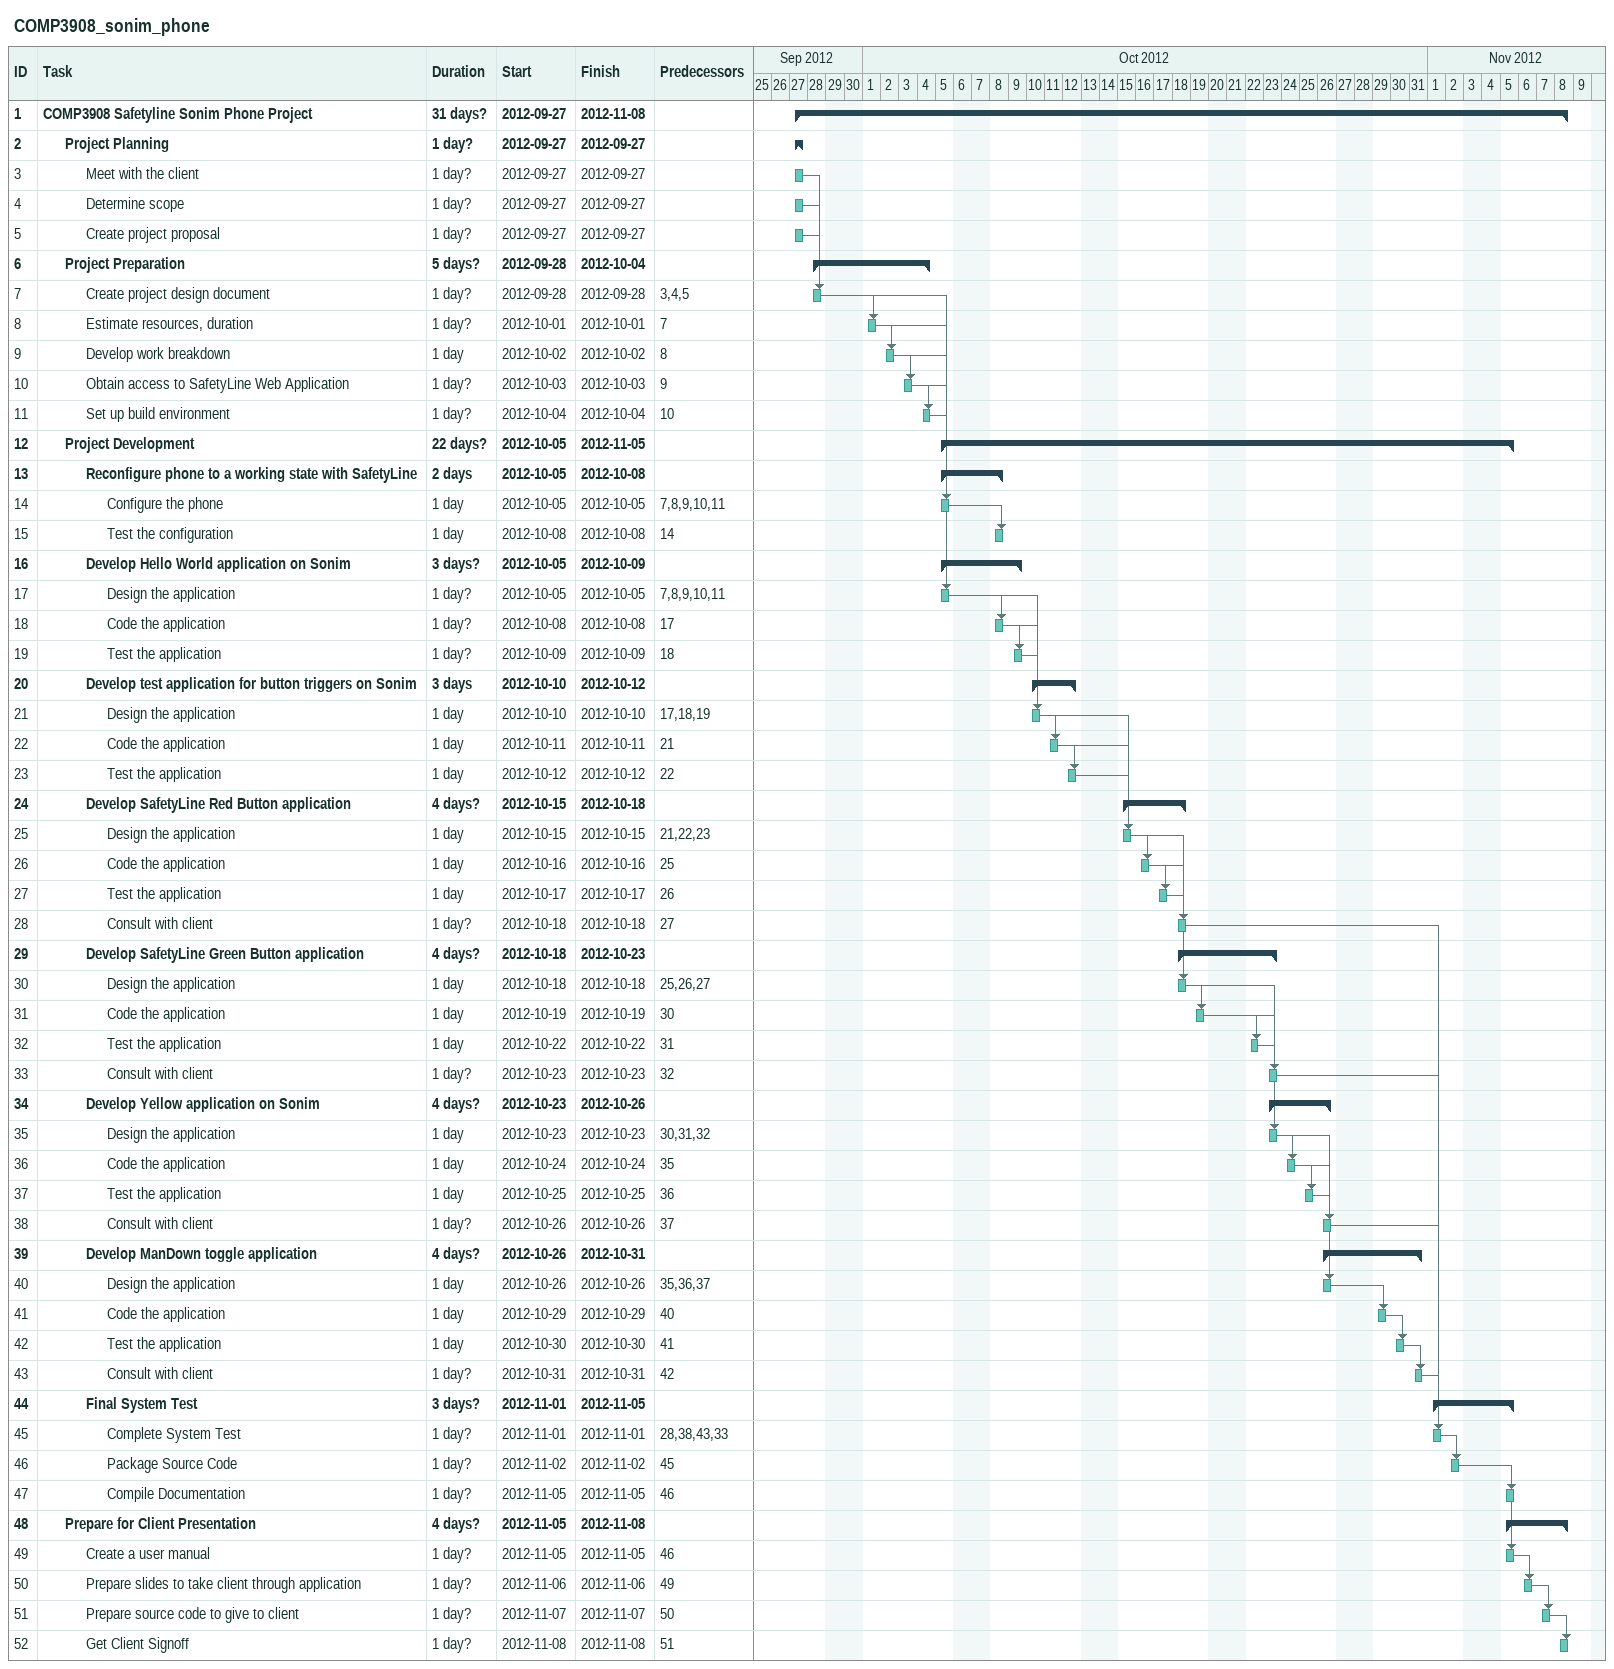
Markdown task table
COMP3908_sonim_phone

| ID | Level | Task | Duration | Start | Finish | Predecessors |
|---|---|---|---|---|---|---|
| 1 | 1 | **COMP3908 Safetyline Sonim Phone Project** | 31d? | 2012-09-27 | 2012-11-08 |  |
| 2 | 2 | **Project Planning** | 1d? | 2012-09-27 | 2012-09-27 |  |
| 3 | 3 | Meet with the client | 1d? | 2012-09-27 | 2012-09-27 |  |
| 4 | 3 | Determine scope | 1d? | 2012-09-27 | 2012-09-27 |  |
| 5 | 3 | Create project proposal | 1d? | 2012-09-27 | 2012-09-27 |  |
| 6 | 2 | **Project Preparation** | 5d? | 2012-09-28 | 2012-10-04 |  |
| 7 | 3 | Create project design document | 1d? | 2012-09-28 | 2012-09-28 | 3, 4, 5 |
| 8 | 3 | Estimate resources, duration | 1d? | 2012-10-01 | 2012-10-01 | 7 |
| 9 | 3 | Develop work breakdown | 1d | 2012-10-02 | 2012-10-02 | 8 |
| 10 | 3 | Obtain access to SafetyLine Web Application | 1d? | 2012-10-03 | 2012-10-03 | 9 |
| 11 | 3 | Set up build environment | 1d? | 2012-10-04 | 2012-10-04 | 10 |
| 12 | 2 | **Project Development** | 22d? | 2012-10-05 | 2012-11-05 |  |
| 13 | 3 | **Reconfigure phone to a working state with SafetyLine** | 2d | 2012-10-05 | 2012-10-08 |  |
| 14 | 4 | Configure the phone | 1d | 2012-10-05 | 2012-10-05 | 7, 8, 9, 10, 11 |
| 15 | 4 | Test the configuration | 1d | 2012-10-08 | 2012-10-08 | 14 |
| 16 | 3 | **Develop Hello World application on Sonim** | 3d? | 2012-10-05 | 2012-10-09 |  |
| 17 | 4 | Design the application | 1d? | 2012-10-05 | 2012-10-05 | 7, 8, 9, 10, 11 |
| 18 | 4 | Code the application | 1d? | 2012-10-08 | 2012-10-08 | 17 |
| 19 | 4 | Test the application | 1d? | 2012-10-09 | 2012-10-09 | 18 |
| 20 | 3 | **Develop test application for button triggers on Sonim** | 3d | 2012-10-10 | 2012-10-12 |  |
| 21 | 4 | Design the application | 1d | 2012-10-10 | 2012-10-10 | 17, 18, 19 |
| 22 | 4 | Code the application | 1d | 2012-10-11 | 2012-10-11 | 21 |
| 23 | 4 | Test the application | 1d | 2012-10-12 | 2012-10-12 | 22 |
| 24 | 3 | **Develop SafetyLine Red Button application** | 4d? | 2012-10-15 | 2012-10-18 |  |
| 25 | 4 | Design the application | 1d | 2012-10-15 | 2012-10-15 | 21, 22, 23 |
| 26 | 4 | Code the application | 1d | 2012-10-16 | 2012-10-16 | 25 |
| 27 | 4 | Test the application | 1d | 2012-10-17 | 2012-10-17 | 26 |
| 28 | 4 | Consult with client | 1d? | 2012-10-18 | 2012-10-18 | 27 |
| 29 | 3 | **Develop SafetyLine Green Button application** | 4d? | 2012-10-18 | 2012-10-23 |  |
| 30 | 4 | Design the application | 1d | 2012-10-18 | 2012-10-18 | 25, 26, 27 |
| 31 | 4 | Code the application | 1d | 2012-10-19 | 2012-10-19 | 30 |
| 32 | 4 | Test the application | 1d | 2012-10-22 | 2012-10-22 | 31 |
| 33 | 4 | Consult with client | 1d? | 2012-10-23 | 2012-10-23 | 32 |
| 34 | 3 | **Develop Yellow application on Sonim** | 4d? | 2012-10-23 | 2012-10-26 |  |
| 35 | 4 | Design the application | 1d | 2012-10-23 | 2012-10-23 | 30, 31, 32 |
| 36 | 4 | Code the application | 1d | 2012-10-24 | 2012-10-24 | 35 |
| 37 | 4 | Test the application | 1d | 2012-10-25 | 2012-10-25 | 36 |
| 38 | 4 | Consult with client | 1d? | 2012-10-26 | 2012-10-26 | 37 |
| 39 | 3 | **Develop ManDown toggle application** | 4d? | 2012-10-26 | 2012-10-31 |  |
| 40 | 4 | Design the application | 1d | 2012-10-26 | 2012-10-26 | 35, 36, 37 |
| 41 | 4 | Code the application | 1d | 2012-10-29 | 2012-10-29 | 40 |
| 42 | 4 | Test the application | 1d | 2012-10-30 | 2012-10-30 | 41 |
| 43 | 4 | Consult with client | 1d? | 2012-10-31 | 2012-10-31 | 42 |
| 44 | 3 | **Final System Test** | 3d? | 2012-11-01 | 2012-11-05 |  |
| 45 | 4 | Complete System Test | 1d? | 2012-11-01 | 2012-11-01 | 28, 38, 43, 33 |
| 46 | 4 | Package Source Code | 1d? | 2012-11-02 | 2012-11-02 | 45 |
| 47 | 4 | Compile Documentation | 1d? | 2012-11-05 | 2012-11-05 | 46 |
| 48 | 2 | **Prepare for Client Presentation** | 4d? | 2012-11-05 | 2012-11-08 |  |
| 49 | 3 | Create a user manual | 1d? | 2012-11-05 | 2012-11-05 | 46 |
| 50 | 3 | Prepare slides to take client through application | 1d? | 2012-11-06 | 2012-11-06 | 49 |
| 51 | 3 | Prepare source code to give to client | 1d? | 2012-11-07 | 2012-11-07 | 50 |
| 52 | 3 | Get Client Signoff | 1d? | 2012-11-08 | 2012-11-08 | 51 |
